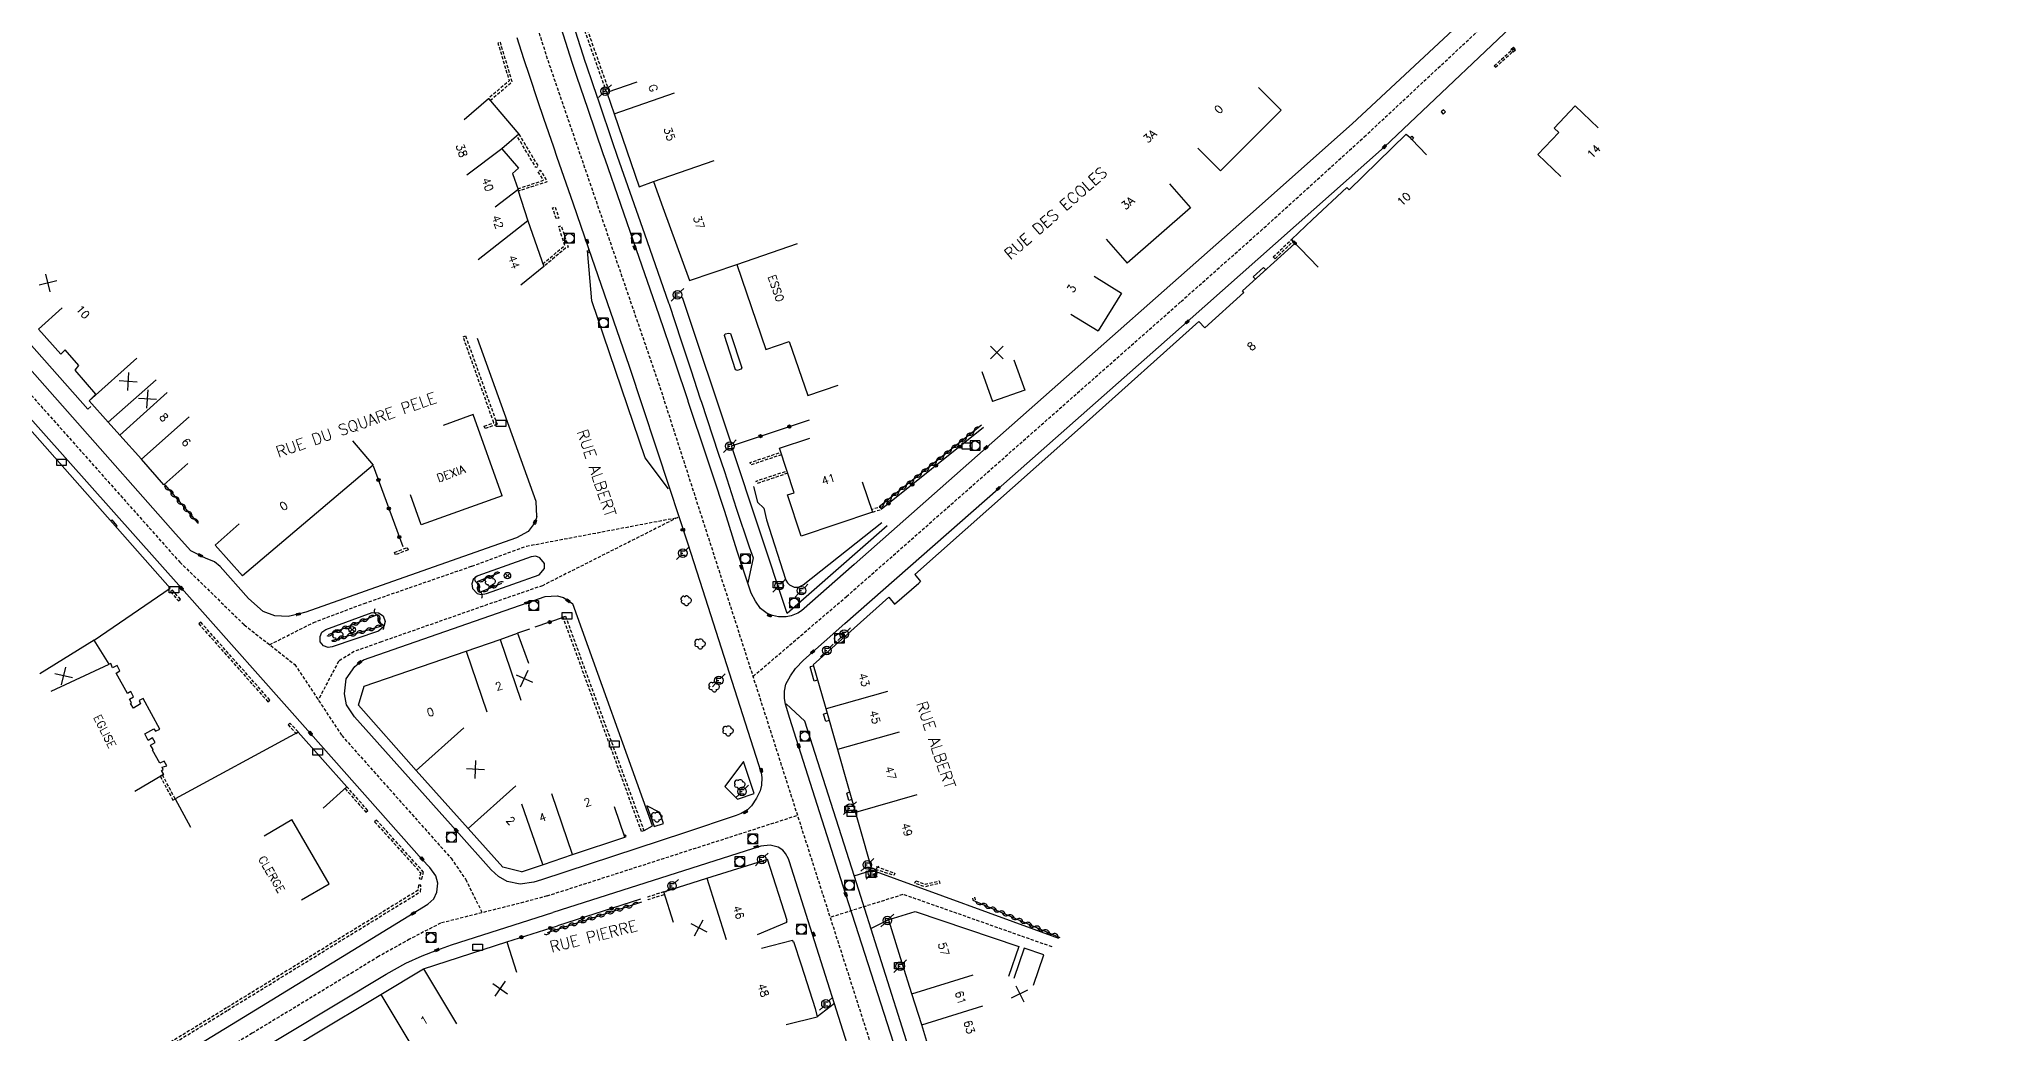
# Model space of a CAD drawing. Header units: millimetres. Extents: x 79999 to 81000, y 146000 to 147001.
# Drawn here: x 80693.7 to 81000, y 146315.7 to 146471.1 of the extents above; entities that cross this region are included whole.
import ezdxf
from ezdxf.enums import TextEntityAlignment as Align

# ---------------------------------------------------------------- set-up
doc = ezdxf.new("R2010")
doc.units = ezdxf.units.MM
doc.linetypes.add('DASHED', pattern=[0.75, 0.5, -0.25])
doc.layers.get('0').update_dxf_attribs({"linetype": 'CONTINUOUS'})
for name, color, linetype in [('W0001', 6, 'DASHED'), ('W0008', 7, 'CONTINUOUS'), ('W0100', 7, 'CONTINUOUS'), ('W0105', 7, 'CONTINUOUS'), ('W0112', 1, 'DASHED'), ('W0300', 7, 'CONTINUOUS'), ('W0310', 3, 'CONTINUOUS'), ('W0322', 7, 'CONTINUOUS'), ('W0400', 7, 'CONTINUOUS'), ('W0420', 7, 'CONTINUOUS'), ('W0469', 7, 'CONTINUOUS'), ('W0471', 7, 'CONTINUOUS'), ('W0515', 5, 'CONTINUOUS'), ('W0984', 7, 'CONTINUOUS'), ('W0989', 7, 'CONTINUOUS'), ('W0991', 7, 'CONTINUOUS'), ('W1102', 7, 'CONTINUOUS'), ('W1471', 7, 'CONTINUOUS')]:
    doc.layers.add(name, color=color, linetype=linetype)
doc.styles.get("Standard").update_dxf_attribs({"font": 'romans.shx', "width": 0.85})

# ---------------------------------------------------------------- blocks, each defined once
blk = doc.blocks.new('T1471')
at = {"color": 0, "linetype": 'Continuous', "flags": 128}
blk.add_lwpolyline([(-0.75, -0.5), (-0.75, 0.5), (0.75, 0.5), (0.75, -0.5), (-0.75, -0.5)], dxfattribs=at)
blk = doc.blocks.new('t991o')
at = {"color": 0, "linetype": 'Continuous'}
for p, q in [((-1, 1), (1, -1)), ((-1, -1), (1, 1))]:
    blk.add_line(p, q, dxfattribs=at)
blk = doc.blocks.new('t322o')
at = {"color": 0, "linetype": 'Continuous'}
for radius in [0.25, 0.15]:
    blk.add_circle((0, 0), radius, dxfattribs=at)
blk = doc.blocks.new('t310o')
at = {"color": 0, "linetype": 'Continuous'}
for centre, start, end in [((-0.5, 0.38), 216.8699, 323.1304), ((0.5, -0.37), 36.8699, 143.1303)]:
    blk.add_arc(centre, 0.625, start, end, dxfattribs=at)
blk = doc.blocks.new('T400')
for p, q in [((-0.15, 0.3), (0.15, 0.3)), ((-0.15, -0.25), (-0.15, 0.3)), ((-0.15, 0.15), (0.15, 0.15)), ((-0.15, 0), (0.15, 0)), ((0.15, 0.3), (0.15, -0.25)), ((-0.15, -0.15), (0.15, -0.15)), ((-0.15, -0.25), (-0.15, -0.3)), ((-0.15, -0.3), (0.15, -0.3)), ((0.15, -0.3), (0.15, -0.25))]:
    blk.add_line(p, q)
blk = doc.blocks.new('T420')
for p, q in [((0.75, 0.75), (-0.75, 0.75)), ((-0.75, 0.75), (-0.75, -0.75)), ((0.75, 0.75), (0.75, -0.75)), ((0.75, -0.75), (-0.75, -0.75))]:
    blk.add_line(p, q)
blk.add_ellipse((0, 0), major_axis=(-0.53, 0.53), ratio=1, start_param=3.926991, end_param=10.210176)
blk = doc.blocks.new('T300')
for p, q in [((-0.8, 0.51), (-0.86, 0.34)), ((-0.86, 0.34), (-0.86, 0.17)), ((-0.86, 0.17), (-0.74, 0.06)), ((-0.69, 0.63), (-0.8, 0.51)), ((-0.8, -0.06), (-0.74, 0.06)), ((-0.74, 0.06), (-0.69, 0.11)), ((-0.57, 0.69), (-0.69, 0.63)), ((-0.46, 0.69), (-0.57, 0.69)), ((-0.29, 0.63), (-0.46, 0.69)), ((-0.29, 0.63), (-0.17, 0.74)), ((-0.23, 0.57), (-0.29, 0.63)), ((-0.17, 0.74), (-0.06, 0.8)), ((-0.06, 0.8), (0.06, 0.8)), ((0.06, 0.8), (0.23, 0.74)), ((0.23, 0.74), (0.34, 0.63)), ((0.34, 0.63), (0.4, 0.51)), ((0.46, 0.46), (0.34, 0.46)), ((0.4, 0.51), (0.4, 0.46)), ((0.57, 0.4), (0.46, 0.46)), ((0.57, 0.4), (0.69, 0.29)), ((0.69, 0.29), (0.74, 0.17)), ((0.74, 0.06), (0.69, -0.17)), ((0.74, 0.17), (0.74, 0.06)), ((-0.8, -0.17), (-0.8, -0.06)), ((-0.8, -0.23), (-0.8, -0.17)), ((-0.74, -0.34), (-0.8, -0.23)), ((-0.69, -0.4), (-0.74, -0.34)), ((-0.51, -0.46), (-0.69, -0.4)), ((-0.4, -0.46), (-0.51, -0.46)), ((-0.4, -0.46), (-0.34, -0.46)), ((-0.34, -0.46), (-0.34, -0.4)), ((-0.34, -0.51), (-0.34, -0.46)), ((-0.29, -0.63), (-0.34, -0.51)), ((-0.17, -0.74), (-0.29, -0.63)), ((-0.06, -0.8), (-0.17, -0.74)), ((0.06, -0.8), (-0.06, -0.8)), ((0.17, -0.74), (0.06, -0.8)), ((0.23, -0.69), (0.17, -0.74)), ((0.29, -0.46), (0.23, -0.46)), ((0.29, -0.63), (0.23, -0.69)), ((0.46, -0.4), (0.29, -0.46)), ((0.34, -0.51), (0.29, -0.63)), ((0.34, -0.51), (0.34, -0.46)), ((0.57, -0.34), (0.46, -0.4)), ((0.63, -0.29), (0.57, -0.34)), ((0.69, -0.17), (0.63, -0.29))]:
    blk.add_line(p, q)
blk = doc.blocks.new('T471')
for p, q in [((-0.333334, 0.333334), (-0.333334, -0.333334)), ((-0.333334, 0.333334), (0.333334, 0.333334)), ((-0.333334, 0), (0, 0)), ((0.500001, 0.500001), (1.000002, 1.000002)), ((-0.500001, -0.500001), (-1.000002, -1.000002)), ((-0.333334, -0.333334), (0.333334, -0.333334))]:
    blk.add_line(p, q)
blk.add_ellipse((0, 0), major_axis=(0.471405, 0.471405), ratio=1, start_param=5.4977871438, end_param=11.780972451)
blk = doc.blocks.new('T469')
at = {"color": 0, "linetype": 'Continuous', "flags": 128}
for points in [[(-0.35, 0.35), (0.35, -0.35)], [(-0.35, -0.35), (0.35, 0.35)]]:
    blk.add_lwpolyline(points, dxfattribs=at)
at = {"color": 0, "linetype": 'Continuous'}
blk.add_circle((0, 0), 0.5, dxfattribs=at)

msp = doc.modelspace()

# ---------------------------------------------------------------- linework, layer by layer
at = {"layer": 'W0001', "flags": 128}
for points in [[(80824.33, 146311.91), (80804.74, 146373.08), (80790.77, 146416.49), (80773.13, 146467.93), (80770, 146477.8), (80766.27, 146491.22), (80764.51, 146498.67), (80762.41, 146507.96), (80760.92, 146515.88), (80759.76, 146522.92), (80758.34, 146532.14), (80756.98, 146542.51), (80755.96, 146551.25), (80754.81, 146560.73), (80753.72, 146572.19), (80752.37, 146585.38), (80751.01, 146596.9), (80749.38, 146611.24), (80747.62, 146626.56), (80746.13, 146636.31), (80744.3, 146646.61), (80742.26, 146657.57), (80740.49, 146667.05), (80738.73, 146674.64), (80736.22, 146684.47), (80731.61, 146701.12), (80725.98, 146720.16), (80722.38, 146730.63)], [(80773.04, 146337.23), (80812.19, 146349.83)], [(80851.94, 146329.26), (80828.69, 146337.46), (80817.3, 146333.88)]]:
    msp.add_lwpolyline(points, dxfattribs=at)
at = {"layer": 'W0001'}
for points in [[(80557.17, 146583.6), (80561.31, 146578.27), (80568.32, 146570.51), (80576.45, 146559.82), (80590.95, 146540.79), (80602.79, 146525.87), (80622.57, 146500.7), (80630.22, 146490.11), (80639.71, 146476.94), (80644.13, 146470.79), (80649.49, 146463.8), (80653.19, 146459.48), (80666.01, 146445.04), (80676, 146433.94), (80715.66, 146389.36), (80725.74, 146379.57), (80733.63, 146373.38), (80740.95, 146362.3), (80758.04, 146343.11), (80760.31, 146339.83), (80762.9, 146334.6)], [(80884.49, 146441.08), (80900.71, 146455.8), (80922.53, 146476.14), (80937.82, 146491.55), (80954.31, 146508.13), (80986.56, 146542.35), (81000, 146556.62)], [(80819.81, 146383.99), (80839.01, 146400.89), (80872.09, 146430.09), (80884.49, 146441.08)], [(80729.69, 146376.47), (80736.55, 146379.94), (80744.48, 146382.92), (80761.3, 146388.75), (80769.83, 146391.87), (80793.45, 146396.35), (80772.31, 146385.69), (80763.74, 146382.73), (80747.15, 146376.92), (80742.91, 146375.41), (80740.47, 146373.89), (80737.29, 146367.84)], [(80805.24, 146371.53), (80819.81, 146383.99)], [(80773.04, 146337.23), (80769.4, 146336.23), (80756.41, 146332.97), (80751.56, 146330.47), (80746.71, 146327.74), (80742.76, 146325.34), (80726.97, 146315.77), (80706.91, 146303.6), (80699.7, 146299.5), (80693.84, 146296.47), (80688.03, 146293.78), (80670.41, 146286.02), (80631.73, 146268.95), (80586.72, 146249.08), (80552.32, 146233.89), (80498.15, 146210.01), (80447.66, 146187.78)]]:
    msp.add_lwpolyline(points, dxfattribs=at)
at = {"layer": 'W0008'}
for p, q in [((80931.14, 146480.09), (80903.86, 146454.27)), ((80873.05, 146426.89), (80903.86, 146454.27)), ((80847.01, 146411.94), (80882.49, 146443.32)), ((80843.5, 146400.84), (80873.05, 146426.89)), ((80819.58, 146379.77), (80843.5, 146400.84))]:
    msp.add_line(p, q, dxfattribs=at)
for points in [[(80984.53, 146544.27), (80952.3, 146510.08), (80935.83, 146493.53), (80920.57, 146478.15), (80898.83, 146457.86), (80882.49, 146443.32)], [(80704.46, 146305.36), (80728.43, 146320.03), (80752.14, 146334.52), (80754.43, 146335.93), (80755.33, 146336.75), (80755.82, 146337.84), (80756, 146339.24), (80755.66, 146340.36), (80754.71, 146341.65), (80753.5, 146342.99), (80736.06, 146362.62), (80715.91, 146385.29), (80661.78, 146446.06)], [(80791.99, 146400.84), (80788.38, 146405.64), (80780.01, 146430.17), (80779.38, 146438.06)], [(80771.45, 146396.48), (80771.16, 146395.64), (80770.09, 146394.17), (80768.29, 146393.15), (80748.02, 146386.01), (80735.37, 146381.53), (80734.16, 146381.23), (80732.59, 146380.88), (80730.51, 146380.97), (80728.68, 146381.67), (80726.41, 146383.67), (80721.98, 146388.68), (80721.1, 146389.44), (80719.7, 146389.97), (80718.86, 146390.42), (80717.41, 146391.16), (80714.98, 146393.8), (80682.73, 146430.24)], [(80771.45, 146396.48), (80771.35, 146398.83), (80762.18, 146424.33)], [(80762.18, 146387.23), (80761.5, 146386.64), (80761.29, 146385.99), (80761.4, 146385.26), (80762.1, 146384.47), (80762.77, 146384.3), (80763.59, 146384.49), (80771.82, 146387.39), (80772.63, 146388.36), (80772.64, 146389.14), (80771.89, 146390.04), (80771.26, 146390.3), (80770.57, 146390.2), (80762.23, 146387.21)], [(80772.17, 146339.75), (80770.95, 146339.39), (80768.84, 146339.09), (80766.79, 146339.48), (80765.46, 146340.25), (80764.33, 146341.3), (80758.86, 146347.46), (80742.96, 146365.22), (80741.69, 146367.08), (80741.37, 146368.8), (80741.66, 146371.14), (80743, 146373.06), (80743.77, 146373.7), (80744.38, 146374.09), (80769.91, 146383.02), (80772.76, 146384), (80774.6, 146384.11), (80775.62, 146383.82), (80777.07, 146382.86)], [(80788.2, 146347.44), (80789.49, 146348.19), (80777.07, 146382.86)], [(80746.68, 146378.61), (80739.44, 146376.13), (80738.85, 146376.02), (80738.11, 146376.29), (80737.61, 146376.93), (80737.57, 146377.75), (80737.85, 146378.43), (80738.49, 146378.85), (80745.7, 146381.52)], [(80745.7, 146381.52), (80746.72, 146381.47), (80747.41, 146380.98), (80747.76, 146380.1), (80747.56, 146379.33), (80746.68, 146378.61)], [(80812.33, 146360.69), (80810.98, 146364.95), (80810.29, 146367.16), (80810.11, 146368.06), (80810.11, 146369.22), (80810.36, 146370.32), (80811.06, 146371.61), (80811.85, 146372.74), (80813.11, 146374.07), (80819.58, 146379.77)], [(80829.17, 146308.05), (80829.17, 146308.05), (80819.72, 146337.46), (80812.33, 146360.69)], [(80448.77, 146185.24), (80484.34, 146200.93), (80534.3, 146222.93), (80618.87, 146260.25), (80665.28, 146280.76), (80688.81, 146291.14), (80690.76, 146292.01), (80692.96, 146293.02), (80695.9, 146294.46), (80697.21, 146295.1), (80698.99, 146296.01), (80701.01, 146297.08), (80703.18, 146298.29), (80708.85, 146301.52), (80747.91, 146325), (80750.99, 146326.71), (80753.55, 146327.85), (80755.83, 146328.77), (80758.09, 146329.58), (80773.94, 146334.64)]]:
    msp.add_lwpolyline(points, dxfattribs=at)
at = {"layer": 'W0008', "flags": 128}
for points in [[(80771.93, 146484.09), (80774.73, 146481.48), (80776, 146476.95), (80776.65, 146474.81), (80779.01, 146467.48), (80779.1, 146467.21), (80780.2, 146464.01), (80781.19, 146461.1), (80783.22, 146455.09), (80784.01, 146452.78), (80788.27, 146440.66), (80792.02, 146429.88), (80792.1, 146429.65), (80793.99, 146423.93), (80795.48, 146419.42), (80796.97, 146414.9), (80797.15, 146414.36), (80799.79, 146406.4), (80800.74, 146403.53), (80802.6, 146397.81), (80804.62, 146391.74), (80805.24, 146390.05), (80804.4, 146386.16)], [(80768.31, 146471.33), (80769.36, 146468.06), (80770.27, 146465.31), (80771.55, 146461.47), (80772.49, 146458.71), (80774.02, 146454.24), (80774.57, 146452.64), (80777.07, 146445.52), (80779.52, 146438.38), (80785.88, 146419.97), (80792.18, 146400.94), (80794.97, 146392.41), (80796.9, 146386.41), (80806.47, 146356.46), (80806.59, 146355.73), (80806.53, 146354.52), (80806.32, 146353.65), (80805.78, 146352.48), (80804.97, 146351.28), (80804.33, 146350.69), (80803.37, 146350.1), (80802.6, 146349.77), (80794.52, 146347.1), (80772.17, 146339.75)], [(80847.01, 146411.94), (80821.04, 146388.98), (80812.78, 146381.78), (80812.23, 146381.41), (80811.19, 146380.98), (80810.4, 146380.82), (80809.22, 146380.83), (80808.27, 146381.01), (80807.45, 146381.35), (80806.41, 146382.14), (80805.59, 146383.26), (80804.95, 146384.54), (80804.72, 146385.13), (80802.76, 146391.08), (80800.79, 146397.28), (80798.92, 146402.97), (80797.99, 146405.76), (80795.08, 146414.48), (80795.06, 146414.56), (80793.09, 146420.45), (80792.27, 146422.88), (80791.27, 146425.83), (80790.03, 146429.44), (80787.02, 146438.17), (80782.12, 146452.32), (80781.88, 146453.01), (80779.42, 146460.22), (80777.75, 146465.1), (80777.29, 146466.47), (80776.98, 146467.43), (80774.95, 146473.83)], [(80779.52, 146438.38), (80779.58, 146437.69)], [(80794.17, 146430.74), (80801.85, 146407.67)], [(80826.15, 146395.02), (80810.55, 146381.35), (80801.88, 146407.54)], [(80805.29, 146401.21), (80805.92, 146398.73), (80806.88, 146397.79), (80807.32, 146395.97), (80810.27, 146386.73), (80810.33, 146386.57), (80810.59, 146386.13), (80810.91, 146385.82), (80811.67, 146385.48), (80812.3, 146385.47), (80813.04, 146385.85), (80825.32, 146395.57)], [(80829.53, 146313.59), (80821.06, 146340.25), (80813.33, 146364.54), (80810.41, 146367.23)], [(80820.99, 146310.84), (80813.84, 146333.34), (80810.93, 146342.57), (80810.74, 146343.04), (80810.28, 146343.88), (80809.86, 146344.37), (80809.14, 146344.84), (80807.87, 146345.16), (80806.44, 146344.98), (80773.94, 146334.64)], [(80821.01, 146340.39), (80823.82, 146341.23), (80852.96, 146330.63)], [(80826.5, 146333.56), (80823.68, 146332.13)], [(80817.96, 146320.44), (80815.22, 146318.35)]]:
    msp.add_lwpolyline(points, dxfattribs=at)
for points in [[(80803.46, 146419.74), (80803.3, 146419.49), (80802.77, 146419.32), (80802.5, 146419.43), (80800.77, 146424.75), (80800.88, 146425.02), (80801.46, 146425.15), (80801.71, 146425.09), (80803.46, 146419.74)], [(80800.8, 146354.32), (80802.77, 146352.36), (80805.4, 146353.24), (80803.74, 146358.24)], [(80788.61, 146351.29), (80789.79, 146348.07), (80791.25, 146348.56), (80790.67, 146350.24)]]:
    msp.add_lwpolyline(points, close=True, dxfattribs=at)
at = {"layer": 'W0100'}
for p, q in [((80884.2, 146463.51), (80887.74, 146459.98)), ((80937.27, 146457.19), (80933.65, 146460.63)), ((80931.1, 146456.48), (80930.36, 146457.17)), ((80874.72, 146454.02), (80878.26, 146450.49)), ((80910.42, 146453.02), (80908.14, 146455.37)), ((80931.42, 146449.59), (80927.81, 146453.05)), ((80870.27, 146448.49), (80873.56, 146444.73)), ((80860.38, 146439.83), (80863.67, 146436.07)), ((80881.67, 146431.74), (80889.88, 146439.17)), ((80893.49, 146435.46), (80889.32, 146439.77)), ((80889.88, 146439.17), (80889.32, 146439.77)), ((80858.49, 146434.02), (80862.76, 146431.41)), ((80875.81, 146425.96), (80881.91, 146431.48)), ((80881.91, 146431.48), (80881.67, 146431.74)), ((80854.87, 146428.11), (80859.13, 146425.49)), ((80874.87, 146426.98), (80875.81, 146425.96)), ((80874.87, 146426.98), (80875.81, 146425.96)), ((80840.94, 146419.16), (80842.62, 146414.45)), ((80845.98, 146420.95), (80847.66, 146416.24)), ((80847.66, 146416.24), (80842.62, 146414.45)), ((80827.33, 146382.8), (80831.12, 146386.11)), ((80831.12, 146386.11), (80831.38, 146386.37)), ((80826.45, 146383.89), (80827.33, 146382.8)), ((80708.63, 146353.6), (80712.95, 146356.12)), ((80728.82, 146346.62), (80733.14, 146349.14)), ((80805.9, 146331.21), (80810.51, 146333.15)), ((80806.54, 146329.07), (80811.37, 146330.34)), ((80810.37, 146317.15), (80815.22, 146318.35))]:
    msp.add_line(p, q, dxfattribs=at)
at = {"layer": 'W0100', "flags": 128}
for points in [[(80787.08, 146464.37), (80782.36, 146462.73), (80783.53, 146459.39), (80787.45, 146448.02), (80787.45, 146448.02), (80787.45, 146448.02), (80787.45, 146448.02), (80789.67, 146448.83), (80791.14, 146444.79), (80795.31, 146433.36), (80802.71, 146435.88), (80807.23, 146422.61), (80810.88, 146423.85), (80813.77, 146415.38), (80818.5, 146417)], [(80760.08, 146458.54), (80763.89, 146461.79), (80768.62, 146456.24), (80765.96, 146453.96), (80765.96, 146453.96), (80768.6, 146450.91), (80767.66, 146450.09), (80768.53, 146447.56), (80768.46, 146447.54), (80768.46, 146447.53), (80770.05, 146442.68), (80772.52, 146435.53), (80768.93, 146432.66)], [(80822.28, 146401.94), (80823.88, 146397.2), (80812.73, 146393.44), (80810.59, 146399.87), (80811.64, 146400.22), (80809.33, 146407.16), (80814.07, 146408.74)], [(80769.03, 146340.99), (80769.03, 146340.99), (80772.5, 146342.13), (80776.99, 146343.7), (80785.18, 146346.43), (80783.59, 146351.17)], [(80792.8, 146333.1), (80791.3, 146337.87), (80798.01, 146339.98), (80807.54, 146342.98)], [(80832.38, 146314.51), (80831.58, 146317.1), (80830.05, 146321.93), (80828.54, 146326.73), (80826.43, 146333.43), (80826.5, 146333.56), (80830.55, 146334.81), (80846.73, 146329.35), (80845.14, 146324.62)], [(80849.06, 146323.3), (80850.67, 146328.03), (80847.58, 146329.08), (80845.98, 146324.35)]]:
    msp.add_lwpolyline(points, dxfattribs=at)
at = {"layer": 'W0100'}
for points in [[(80887.74, 146459.98), (80878.26, 146450.49)], [(80930.36, 146457.17), (80933.65, 146460.63)], [(80898.34, 146447.53), (80907.28, 146456.23), (80907.86, 146455.68)], [(80927.81, 146453.05), (80931.1, 146456.48)], [(80889.32, 146439.77), (80892.62, 146442.92), (80897.98, 146447.89), (80898.33, 146447.54)], [(80873.56, 146444.73), (80863.67, 146436.07)], [(80862.76, 146431.41), (80859.13, 146425.49)], [(80716.93, 146404.78), (80713.19, 146401.46), (80709.67, 146405.43), (80706.28, 146409.19), (80704.47, 146411.22), (80701.5, 146414.57), (80702.56, 146415.59), (80699.33, 146419.37), (80699.88, 146420.07), (80697.73, 146422.52), (80697.05, 146421.84), (80693.56, 146425.75), (80697.29, 146429.08)], [(80874.87, 146426.98), (80857.3, 146411.24), (80830.49, 146387.46), (80831.38, 146386.37)], [(80712.95, 146356.12), (80713.16, 146356.22), (80712.8, 146356.83), (80713.04, 146356.97), (80712.9, 146357.34), (80713.63, 146357.53), (80713.23, 146358.26), (80712.55, 146357.96), (80711.41, 146360.01), (80711.49, 146360.1), (80711.07, 146360.79), (80711.8, 146361.17), (80711.4, 146361.9), (80710.74, 146361.53), (80710.18, 146362.57), (80711.62, 146363.31), (80711.88, 146362.95), (80712.54, 146363.3), (80709.92, 146368.06), (80709.33, 146367.75), (80709.54, 146367.24), (80708.44, 146366.57), (80707.94, 146367.3), (80708.12, 146367.4), (80707.82, 146367.97), (80708.42, 146368.33), (80707.99, 146369.15), (80707.49, 146368.87), (80705.71, 146372.02), (80706.31, 146372.38), (80705.87, 146373.21), (80705.15, 146372.88), (80704.87, 146373.52), (80704.63, 146373.41), (80702.28, 146377.19), (80714.16, 146385.3), (80679.61, 146424.34)], [(80766.03, 146399.74), (80761.5, 146412.44), (80756.79, 146410.74)], [(80742.64, 146408.34), (80745.88, 146404.53), (80725.44, 146387.22), (80721.18, 146392.01), (80724.92, 146395.33)], [(80766.03, 146399.74), (80753.37, 146395.19), (80751.68, 146399.9)], [(80826.45, 146383.89), (80814.61, 146373.32), (80816.49, 146366.89), (80823.68, 146341.61)], [(80769.03, 146340.99), (80766.13, 146341.74), (80760.72, 146347.77), (80752.58, 146356.83), (80743.59, 146367.04), (80743.58, 146367.04), (80744.48, 146370.01), (80760.41, 146375.45), (80765.69, 146377.26), (80768.42, 146378.26), (80770.15, 146373.57)], [(80738.05, 146350.93), (80741.78, 146354.26), (80734.16, 146362.81), (80714.93, 146352.38), (80717.32, 146347.99)], [(80734.67, 146336.6), (80738.99, 146339.12), (80733.14, 146349.14)], [(80807.42, 146343), (80810.51, 146333.42), (80810.41, 146333.38), (80810.51, 146333.15)], [(80811.37, 146330.34), (80811.44, 146330.08), (80811.56, 146330.12), (80812.74, 146326.45), (80814.9, 146319.63), (80815.22, 146318.35)], [(80701.53, 146289.19), (80699.38, 146293.7), (80704.09, 146295.95), (80710.07, 146299.63), (80714.77, 146302.46), (80719.47, 146305.25), (80726.02, 146309.16), (80731.16, 146312.24), (80736.31, 146315.36), (80747.07, 146321.82), (80753.75, 146325.84), (80766.74, 146330.05), (80768.28, 146325.3)]]:
    msp.add_lwpolyline(points, dxfattribs=at)
at = {"layer": 'W0105'}
for p, q in [((80701.74, 146413.66), (80701.31, 146413.28)), ((80704.88, 146395.79), (80705.09, 146395.97)), ((80705.9, 146395.04), (80705.09, 146395.97)), ((80705.7, 146394.86), (80705.9, 146395.04))]:
    msp.add_line(p, q, dxfattribs=at)
msp.add_lwpolyline([(80701.31, 146413.28), (80683.68, 146433.09), (80683.58, 146433.05), (80680.2, 146436.97), (80680.22, 146436.97), (80677.28, 146440.26), (80675.38, 146438.58), (80674.84, 146439.19)], dxfattribs=at)
at = {"layer": 'W0112'}
for p, q in [((80921.01, 146466.89), (80923.71, 146469.34)), ((80921.21, 146466.67), (80923.91, 146469.12)), ((80913.08, 146460.04), (80912.73, 146459.7)), ((80912.73, 146459.7), (80913.04, 146459.37)), ((80913.04, 146459.37), (80913.39, 146459.73)), ((80913.39, 146459.73), (80913.08, 146460.04)), ((80908.14, 146455.37), (80907.86, 146455.68)), ((80908.14, 146455.37), (80908.42, 146455.61)), ((80889.32, 146439.77), (80889.59, 146439.48)), ((80886.5, 146437.05), (80886.78, 146436.76)), ((80760.31, 146424.7), (80765.24, 146410.9)), ((80765.24, 146410.9), (80763.36, 146410.23)), ((80749.34, 146390.51), (80749.2, 146390.88)), ((80751.33, 146391.28), (80749.34, 146390.51)), ((80714.53, 146384.99), (80714.22, 146384.73)), ((80715.76, 146383.56), (80714.53, 146384.99)), ((80718.93, 146379.99), (80718.63, 146379.72)), ((80729.73, 146367.83), (80718.93, 146379.99)), ((80775.9, 146380.95), (80788.17, 146347.42)), ((80732.86, 146364.24), (80732.57, 146363.97)), ((80734.13, 146362.86), (80732.86, 146364.24)), ((80712.96, 146356.12), (80712.6, 146355.93)), ((80714.95, 146352.38), (80712.96, 146356.12)), ((80741.78, 146354.26), (80741.48, 146353.99)), ((80745.03, 146350.59), (80741.78, 146354.26)), ((80753.75, 146340.93), (80746.4, 146349.08)), ((80788.17, 146347.42), (80787.8, 146347.28)), ((80753.45, 146339.85), (80753.75, 146340.93)), ((80753.28, 146337.89), (80753.34, 146338.9))]:
    msp.add_line(p, q, dxfattribs=at)
at = {"layer": 'W0112', "flags": 128}
for points in [[(80782.36, 146462.73), (80777.83, 146475.55), (80778.21, 146475.68), (80782.74, 146462.86)], [(80764.13, 146461.5), (80767.59, 146464.42), (80765.74, 146470.58), (80765.36, 146470.46), (80767.13, 146464.56), (80763.87, 146461.81)], [(80768.62, 146456.24), (80771.64, 146451.21), (80771.3, 146451), (80768.28, 146456.04)], [(80768.48, 146447.71), (80772.47, 146449.02), (80771.64, 146450.41), (80771.98, 146450.61), (80772.96, 146448.99), (80773.02, 146448.78), (80768.53, 146447.31)], [(80772.38, 146435.94), (80775.73, 146438.78), (80775.83, 146438.81), (80774.86, 146441.81), (80775.24, 146441.93), (80776.34, 146438.55), (80775.93, 146438.42), (80772.52, 146435.53)], [(80809.67, 146406.15), (80804.88, 146404.55), (80804.75, 146404.93), (80809.54, 146406.53)], [(80810.63, 146403.25), (80805.84, 146401.65), (80805.72, 146402.03), (80810.51, 146403.63)], [(80823.88, 146397.2), (80825.24, 146397.61), (80825.13, 146397.99), (80823.76, 146397.59)], [(80785.18, 146346.43), (80785.4, 146346.5), (80785.27, 146346.88), (80785.05, 146346.81)], [(80824.47, 146341.84), (80827.36, 146340.78), (80827.23, 146340.41), (80823.68, 146341.61)], [(80791.3, 146337.87), (80788.71, 146337.05), (80788.83, 146336.67), (80791.42, 146337.49)]]:
    msp.add_lwpolyline(points, dxfattribs=at)
at = {"layer": 'W0112'}
for points in [[(80923.62, 146469.46), (80924.03, 146469.81)], [(80921.21, 146466.67), (80921.01, 146466.89)], [(80907.86, 146455.68), (80908.14, 146455.92), (80908.42, 146455.61)], [(80886.5, 146437.05), (80889.32, 146439.77)], [(80886.78, 146436.76), (80889.59, 146439.48)], [(80764.73, 146411.14), (80759.93, 146424.56), (80760.31, 146424.7)], [(80763.36, 146410.23), (80763.23, 146410.6), (80764.73, 146411.14)], [(80749.2, 146390.88), (80751.18, 146391.65), (80751.33, 146391.28)], [(80714.22, 146384.73), (80715.46, 146383.3), (80715.76, 146383.56)], [(80718.63, 146379.72), (80729.43, 146367.56), (80729.73, 146367.83)], [(80787.8, 146347.28), (80775.52, 146380.81), (80775.9, 146380.95)], [(80732.57, 146363.97), (80733.84, 146362.59), (80734.13, 146362.86)], [(80712.6, 146355.93), (80714.59, 146352.19), (80714.95, 146352.38)], [(80741.48, 146353.99), (80744.73, 146350.33), (80745.03, 146350.59)], [(80746.4, 146349.08), (80746.1, 146348.81), (80753.3, 146340.83)], [(80753.3, 146340.83), (80753.06, 146339.96), (80753.45, 146339.85)], [(80700.26, 146305.37), (80723.16, 146319.38), (80753.28, 146337.89)], [(80753.34, 146338.9), (80752.94, 146338.93), (80752.9, 146338.12), (80722.95, 146319.72)], [(80722.95, 146319.72), (80700.05, 146305.71), (80700.26, 146305.37)]]:
    msp.add_lwpolyline(points, dxfattribs=at)
at = {"layer": 'W0112', "flags": 128}
for points in [[(80774.49, 146442.99), (80773.91, 146444.71), (80774.29, 146444.84), (80774.87, 146443.12)], [(80830.63, 146339.6), (80832.1, 146339.07), (80834.29, 146339.57), (80834.38, 146339.18), (80832.07, 146338.65), (80830.5, 146339.22)], [(80839.96, 146336.6), (80839.91, 146336.94), (80839.52, 146336.89), (80839.56, 146336.55)]]:
    msp.add_lwpolyline(points, close=True, dxfattribs=at)
at = {"layer": 'W0310'}
msp.add_line((80713.3, 146401.44), (80718.48, 146395.44), dxfattribs=at)
at = {"layer": 'W0310', "flags": 128}
for points in [[(80840.91, 146410.77), (80824.93, 146398)], [(80787.8, 146336.24), (80773.05, 146331.48)], [(80839.56, 146336.55), (80853.17, 146330.75)]]:
    msp.add_lwpolyline(points, dxfattribs=at)
at = {"layer": 'W0310'}
for points in [[(80765.63, 146387.7), (80762.07, 146386.29), (80762.53, 146384.67), (80765.96, 146386.11)], [(80739.43, 146377.11), (80747.21, 146379.41), (80746.49, 146381.16), (80738.82, 146378)]]:
    msp.add_lwpolyline(points, dxfattribs=at)
at = {"layer": 'W0322'}
for p, q in [((80745.88, 146404.44), (80750.5, 146391.79)), ((80775.69, 146380.76), (80771.14, 146379.2)), ((80770.27, 146378.92), (80768.44, 146378.26)), ((80766.76, 146330.05), (80774.65, 146332.57))]:
    msp.add_line(p, q, dxfattribs=at)
at = {"layer": 'W0322', "flags": 128}
for points in [[(80801.88, 146407.54), (80814.05, 146411.6)], [(80841.22, 146410.38), (80825.24, 146397.61)], [(80787.64, 146336.72), (80774.66, 146332.53)]]:
    msp.add_lwpolyline(points, dxfattribs=at)
at = {"layer": 'W0515'}
for p, q in [((80885.32, 146435.04), (80884.99, 146435.4)), ((80883.7, 146433.57), (80883.38, 146433.93)), ((80814.66, 146373.14), (80814.12, 146372.99)), ((80815.3, 146370.94), (80814.76, 146370.79)), ((80816.8, 146365.78), (80816.25, 146365.63)), ((80817.12, 146364.65), (80816.57, 146364.49)), ((80820.33, 146353.42), (80819.89, 146353.29)), ((80820.63, 146352.28), (80820.21, 146352.16))]:
    msp.add_line(p, q, dxfattribs=at)
for points in [[(80883.38, 146433.93), (80884.99, 146435.4)], [(80814.76, 146370.79), (80814.12, 146372.99)], [(80816.57, 146364.49), (80816.25, 146365.63)], [(80820.21, 146352.16), (80819.89, 146353.29)]]:
    msp.add_lwpolyline(points, dxfattribs=at)
at = {"layer": 'W1102'}
for p, q in [((80701.5, 146414.57), (80708.97, 146421.21)), ((80704.47, 146411.22), (80711.95, 146417.86)), ((80706.28, 146409.19), (80713.7, 146415.88)), ((80709.67, 146405.43), (80717.14, 146412.07)), ((80702.28, 146377.19), (80693.79, 146371.9)), ((80765.69, 146377.26), (80768.93, 146367.8)), ((80695.55, 146369.23), (80704.63, 146373.41)), ((80760.41, 146375.45), (80763.64, 146365.98)), ((80826.24, 146369.17), (80816.62, 146366.43)), ((80752.58, 146356.83), (80760.02, 146363.51)), ((80828.04, 146362.82), (80818.42, 146360.08)), ((80760.72, 146347.77), (80768.16, 146354.45)), ((80772.37, 146342.12), (80769.11, 146351.58)), ((80830.83, 146353.01), (80821.22, 146350.27)), ((80753.75, 146325.84), (80758.91, 146317.27)), ((80747.07, 146321.82), (80752.22, 146313.26))]:
    msp.add_line(p, q, dxfattribs=at)
at = {"layer": 'W1102', "flags": 128}
for points in [[(80783.53, 146459.39), (80792.97, 146462.67)], [(80765.96, 146453.96), (80760.53, 146449.84)], [(80789.67, 146448.83), (80799.12, 146452.1)], [(80768.46, 146447.54), (80764.95, 146444.83)], [(80770.05, 146442.68), (80762.28, 146436.57)], [(80802.71, 146435.88), (80812.15, 146439.16)], [(80776.99, 146343.7), (80773.77, 146353.16)], [(80798.01, 146339.98), (80801.01, 146330.44)], [(80830.05, 146321.93), (80839.6, 146324.91)], [(80831.58, 146317.1), (80841.13, 146320.07)]]:
    msp.add_lwpolyline(points, dxfattribs=at)

# ---------------------------------------------------------------- block references
at = {"layer": 'W0300'}
for p in [(80764.2, 146386.31), (80794.82, 146383.34), (80740.39, 146377.97), (80796.98, 146376.58), (80799.19, 146369.87), (80801.36, 146362.99), (80803.19, 146354.61), (80790.21, 146349.53)]:
    msp.add_blockref('T300', p, dxfattribs=at)
at = {"layer": 'W0310'}
for p, rotation in [((80839.74, 146409.83), 218.6370944591291), ((80835.05, 146406.09), 218.6370944591291), ((80836.22, 146407.02), 218.6370944591291), ((80837.39, 146407.96), 218.6370944591291), ((80838.56, 146408.9), 218.6370944591291), ((80831.53, 146403.28), 218.6370944591291), ((80832.71, 146404.21), 218.6370944591291), ((80833.88, 146405.15), 218.6370944591291), ((80713.95, 146400.68), 310.8004535610803), ((80828.02, 146400.47), 218.6370944591291), ((80829.19, 146401.4), 218.6370944591291), ((80830.36, 146402.34), 218.6370944591291), ((80714.93, 146399.55), 310.8004535610803), ((80715.92, 146398.41), 310.8004535610803), ((80716.9, 146397.27), 310.8004535610803), ((80825.68, 146398.59), 218.6370944591291), ((80826.85, 146399.53), 218.6370944591291), ((80717.88, 146396.14), 310.8004535610803), ((80762.12, 146386.13), 285.8891404802937), ((80762.53, 146384.68), 285.8891404802937), ((80763.31, 146386.78), 201.6042722116587), ((80763.9, 146385.25), 22.83203643909296), ((80764.71, 146387.33), 201.6042722116587), ((80765.29, 146385.83), 22.83203643909296), ((80746.5, 146381.15), 112.319154606538), ((80740.96, 146378.88), 202.374547837697), ((80742.34, 146379.45), 202.374547837697), ((80743.73, 146380.02), 202.374547837697), ((80744.7, 146378.67), 16.43495117026535), ((80745.12, 146380.59), 202.374547837697), ((80746.14, 146379.09), 16.43495117026535), ((80747.07, 146379.76), 112.319154606538), ((80739.57, 146378.31), 202.374547837697), ((80740.38, 146377.4), 16.43495117026535), ((80741.82, 146377.82), 16.43495117026535), ((80743.26, 146378.24), 16.43495117026535), ((80786.37, 146335.78), 197.8978801274706), ((80840.94, 146335.96), 336.9287915368328), ((80777.81, 146333.02), 197.8978801274706), ((80779.23, 146333.48), 197.8978801274706), ((80780.66, 146333.94), 197.8978801274706), ((80782.09, 146334.4), 197.8978801274706), ((80783.51, 146334.86), 197.8978801274706), ((80784.94, 146335.32), 197.8978801274706), ((80842.32, 146335.37), 336.9287915368328), ((80843.7, 146334.79), 336.9287915368328), ((80845.08, 146334.2), 336.9287915368328), ((80846.46, 146333.61), 336.9287915368328), ((80847.84, 146333.02), 336.9287915368328), ((80773.52, 146331.63), 197.8978801274706), ((80774.95, 146332.09), 197.8978801274706), ((80776.38, 146332.56), 197.8978801274706), ((80849.22, 146332.44), 336.9287915368328), ((80850.6, 146331.85), 336.9287915368328), ((80851.98, 146331.26), 336.9287915368328)]:
    msp.add_blockref('t310o', p, dxfattribs=dict(at, rotation=rotation))
at = {"layer": 'W0322'}
for p, rotation in [((80810.89, 146410.55), 18.45381758111409), ((80806.39, 146409.05), 18.45381758111409), ((80837.51, 146407.41), 218.63709445904), ((80833.8, 146404.45), 218.63709445904), ((80746.69, 146402.21), 290.0510345089943), ((80830.09, 146401.48), 218.63709445904), ((80748.32, 146397.75), 290.0510345089943), ((80826.38, 146398.51), 218.63709445904), ((80749.95, 146393.29), 290.0510345089943), ((80773.44, 146379.99), 198.9136765610623), ((80778.6, 146333.8), 197.8978801274541), ((80783.12, 146335.26), 197.8978801274541), ((80769.03, 146330.77), 17.758952668064), ((80773.55, 146332.22), 17.758952668064)]:
    msp.add_blockref('t322o', p, dxfattribs=dict(at, rotation=rotation))
at = {"layer": 'W0400'}
for p, rotation in [((80903.86, 146454.27), 133.2644439837362), ((80779.3, 146439.48), 18.90119661171491), ((80786.75, 146438.48), 19.09788160218389), ((80889.83, 146439.26), 44.2994904811809), ((80873.05, 146426.89), 131.6822625055285), ((80841.62, 146407.24), 132.1413820924152), ((80843.52, 146400.86), 130.1004134551285), ((80771.16, 146395.64), 341.2529602050781), ((80794.28, 146394.4), 90), ((80718.86, 146390.42), 241.7897491455078), ((80803.41, 146388.6), 19.01551682468204), ((80715.91, 146385.29), 41.63694763235789), ((80769.91, 146383.02), 109.2689380645752), ((80776.33, 146383.35), 56.62811279296872), ((80734.16, 146381.23), 284.1273956298827), ((80807.78, 146381.03), 247.1148123888917), ((80743.77, 146373.7), 129.8259735107422), ((80814.53, 146375.34), 132.6174881653314), ((80736.06, 146362.62), 41.61125183215291), ((80812.33, 146360.69), 17.91251707903703), ((80812.36, 146360.67), 17.80055293793766), ((80806.51, 146356.86), 15.40004535895284), ((80804.07, 146350.34), 122.3803439716557), ((80758.86, 146347.46), 221.6327362060546), ((80753.5, 146342.99), 42.15881347589729), ((80805.73, 146344.91), 106.7584455428425), ((80824.34, 146340.46), 22.64512923747567), ((80819.72, 146337.46), 19.54854578851303), ((80752.14, 146334.52), 301.4412403113117), ((80814.67, 146331.24), 197.7528376975155), ((80755.83, 146328.77), 111.8192615509033)]:
    msp.add_blockref('T400', p, dxfattribs=dict(at, rotation=rotation))
at = {"layer": 'W0420'}
for p in [(80776.53, 146439.94), (80786.96, 146439.96), (80781.85, 146426.75), (80839.9, 146407.55), (80804, 146389.89), (80770.94, 146382.56), (80811.65, 146382.99), (80818.7, 146377.44), (80813.31, 146362.14), (80758.07, 146346.39), (80805.18, 146346.14), (80803.14, 146342.56), (80820.28, 146338.89), (80754.89, 146330.69), (80812.76, 146332.02)]:
    msp.add_blockref('T420', p, dxfattribs=at)
at = {"layer": 'W0469'}
for p in [(80766.85, 146387.27), (80742.59, 146378.82)]:
    msp.add_blockref('T469', p, dxfattribs=at)
at = {"layer": 'W0471'}
for p in [(80782.1, 146462.95), (80793.41, 146431.13), (80801.59, 146407.48), (80794.26, 146390.78), (80809.31, 146385.69), (80812.79, 146384.92), (80819.46, 146378.12), (80816.76, 146375.58), (80799.86, 146370.9), (80803.5, 146353.53), (80820.36, 146350.94), (80806.58, 146342.93), (80823.07, 146342.07), (80792.56, 146338.81), (80823.87, 146340.85), (80826.2, 146333.39), (80828.21, 146326.25), (80816.61, 146320.37)]:
    msp.add_blockref('T471', p, dxfattribs=at)
at = {"layer": 'W0991'}
for p, rotation in [((80695.07, 146432.98), 149.6909586872414), ((80843.3, 146422.12), 90), ((80707.61, 146417.59), 131.5916482542111), ((80710.61, 146414.85), 131.5916482542111), ((80697.51, 146371.6), 121.904353326145), ((80769.47, 146371.19), 20.19110916749922), ((80761.86, 146356.98), 131.9442075269912), ((80796.75, 146332.25), 17.46558566035414), ((80765.72, 146322.75), 10.40806095922195), ((80846.88, 146321.93), 341.2249235724377)]:
    msp.add_blockref('t991o', p, dxfattribs=dict(at, rotation=rotation))
at = {"layer": 'W1471'}
for p in [(80765.84, 146411.07), (80838.64, 146407.51), (80697.18, 146404.96), (80714.75, 146385.07), (80809.11, 146385.83), (80776.17, 146380.98), (80783.53, 146360.96), (80737.21, 146359.73), (80820.3, 146350.75), (80820.65, 146350.13), (80823.62, 146340.58), (80762.18, 146329.21), (80828.07, 146326.32)]:
    msp.add_blockref('T1471', p, dxfattribs=at)

# ---------------------------------------------------------------- texts
at = {"layer": 'W0984'}
for s, rotation, p in [('ESSO', 289.0272, (80808.82, 146432.13)), ('DEXIA', 19.7719, (80758.03, 146403.21)), ('EGLISE', 296.7139, (80703.95, 146362.92))]:
    msp.add_text(s, height=1.25, rotation=rotation, dxfattribs=at).set_placement(p, align=Align.MIDDLE)
at = {"layer": 'W0989'}
for s, rotation, p in [('RUE DES ECOLES', 41.3209, (80852.5, 146443.91)), ('RUE DU SQUARE PELE', 19.133, (80743.26, 146410.74)), ('RUE ALBERT', 288.684, (80780.77, 146403.29)), ('RUE ALBERT', 288.684, (80833.8, 146360.82)), ('RUE PIERRE', 14.0868, (80780.32, 146330.93))]:
    msp.add_text(s, height=1.75, rotation=rotation, dxfattribs=at).set_placement(p, align=Align.MIDDLE)
at = {"layer": 'W0991'}
for s, rotation, p in [('G', 289.0272, (80789.63, 146463.43)), ('0', 45.0483, (80877.97, 146460.1)), ('35', 289.0272, (80792.17, 146456.25)), ('3A', 41.4859, (80867.21, 146455.91)), ('38', 289.0447, (80759.7, 146453.67)), ('14', 46.4779, (80936.56, 146453.54)), ('40', 289.0447, (80763.77, 146448.36)), ('10', 44.225, (80906.91, 146446.1)), ('3A', 41.2011, (80863.76, 146445.45)), ('42', 289.0447, (80765.32, 146442.51)), ('37', 289.0272, (80796.77, 146442.44)), ('44', 289.0447, (80767.87, 146436.25)), ('3', 58.5035, (80854.98, 146432.11)), ('10', 311.7312, (80700.53, 146428.45)), ('8', 42.115, (80883.08, 146423.1)), ('8', 312.0479, (80713.17, 146411.99)), ('6', 311.6068, (80716.66, 146408.09)), ('41', 18.6768, (80816.99, 146402.31)), ('0', 30.9352, (80731.89, 146398.16)), ('2', 18.9448, (80765.5, 146370.01)), ('43', 286.301, (80822.59, 146370.98)), ('0', 18.8389, (80754.82, 146365.95)), ('45', 285.8831, (80824.26, 146365.15)), ('47', 285.8854, (80826.74, 146356.44)), ('2', 19.1952, (80779.35, 146351.86)), ('2', 311.8977, (80767.37, 146348.98)), ('4', 18.999, (80772.33, 146349.51)), ('49', 285.8844, (80829.26, 146347.58)), ('CLERGE', 300.2562, (80730.01, 146340.6)), ('46', 288.0916, (80802.96, 146334.68)), ('57', 287.5513, (80835.01, 146328.92)), ('48', 287.4827, (80806.83, 146322.49)), ('61', 287.0981, (80837.65, 146321.34)), ('1', 31.0301, (80753.83, 146317.82)), ('63', 287.0981, (80839.01, 146316.76))]:
    msp.add_text(s, height=1.25, rotation=rotation, dxfattribs=at).set_placement(p, align=Align.MIDDLE)

# ---------------------------------------------------------------- meshes
at = {"layer": 'W0112'}
mesh = msp.add_polyface(dxfattribs=at)
corners = [(80923.95, 146469.08), (80924.35, 146469.43), (80923.64, 146469.43), (80924.33, 146469.46), (80923.62, 146469.46), (80924.03, 146469.81), (80924.03, 146469.81)]
mesh.append_faces([[corners[k] for k in face] for face in [(0, 0, 1, 2), (2, 1, 3, 4), (4, 3, 6, 5)]], dxfattribs={"vtx0": -1, "vtx2": -1})

doc.saveas('drawing.dxf')
